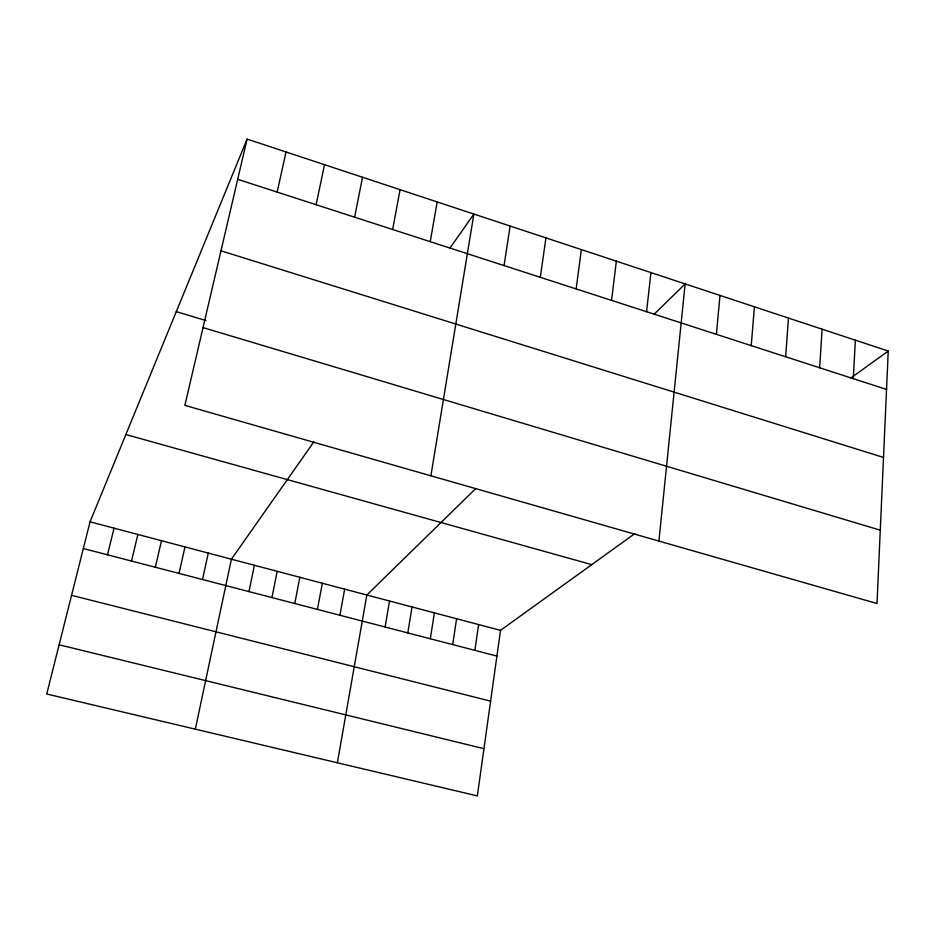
<?xml version="1.0" encoding="UTF-8"?>
<svg xmlns="http://www.w3.org/2000/svg" width="935" height="935" viewBox="0 0 935 935"><rect width="100%" height="100%" fill="white"/><g stroke="black" fill="none" stroke-linecap="round" stroke-linejoin="round"><path stroke-width="1.4" d="M888.25 351.046L877.007 603.519L184.861 405.369L247.097 139.093L888.25 351.046L850.815 378.02M853.293 378.675L855.361 340.176M819.668 367.782L822.099 329.178M785.645 356.773L788.462 318.064M751.226 345.623L754.416 306.809M716.409 334.344L719.985 295.425M658.906 541.084L685.156 283.913L653.997 314.347M646.564 311.729L650.947 272.599M611.56 300.392L616.352 261.169M576.147 288.927L581.348 249.598M634.947 533.523L500.517 630.354L477.341 795.907L46.75 694.004L90.041 521.823L247.097 139.093M540.313 277.321L545.935 237.887M474.875 650.351L478.638 624.568M452.68 644.577L456.596 618.748M504.058 265.575L510.113 226.048M430.322 638.757L434.401 612.869M430.895 475.798L473.87 214.068L449.864 248.243M407.8 632.901L412.043 606.967M385.115 626.999L389.521 601.006M337.371 762.785L366.836 595.011L475.67 488.643M430.229 241.674L437.194 201.937M339.919 615.253L344.664 589.143M392.653 229.507L400.087 189.665M317.433 609.398L322.341 583.241M294.77 603.507L299.843 577.292M354.622 217.189L362.523 177.253M271.956 597.57L277.204 571.308M248.967 591.598L254.39 565.278M316.124 204.718L324.515 164.689M195.321 729.171L231.412 559.2L313.891 441.811M202.498 579.513L208.283 553.088M277.157 192.096L286.04 151.973M179.017 573.4L184.978 546.917M155.35 567.241L161.498 540.71M131.519 561.047L137.854 534.458M107.513 554.806L114.035 528.158M59.127 644.788L483.956 748.69M71.551 595.338L490.606 701.156M83.332 548.518L496.917 656.09M90.041 521.823L500.517 630.354M125.863 434.53L591.773 564.623M176.294 311.647L205.899 320.541M203.047 327.601L880.267 530.18M220.987 250.802L883.505 457.449M237.7 179.321L886.544 389.439"/></g></svg>
